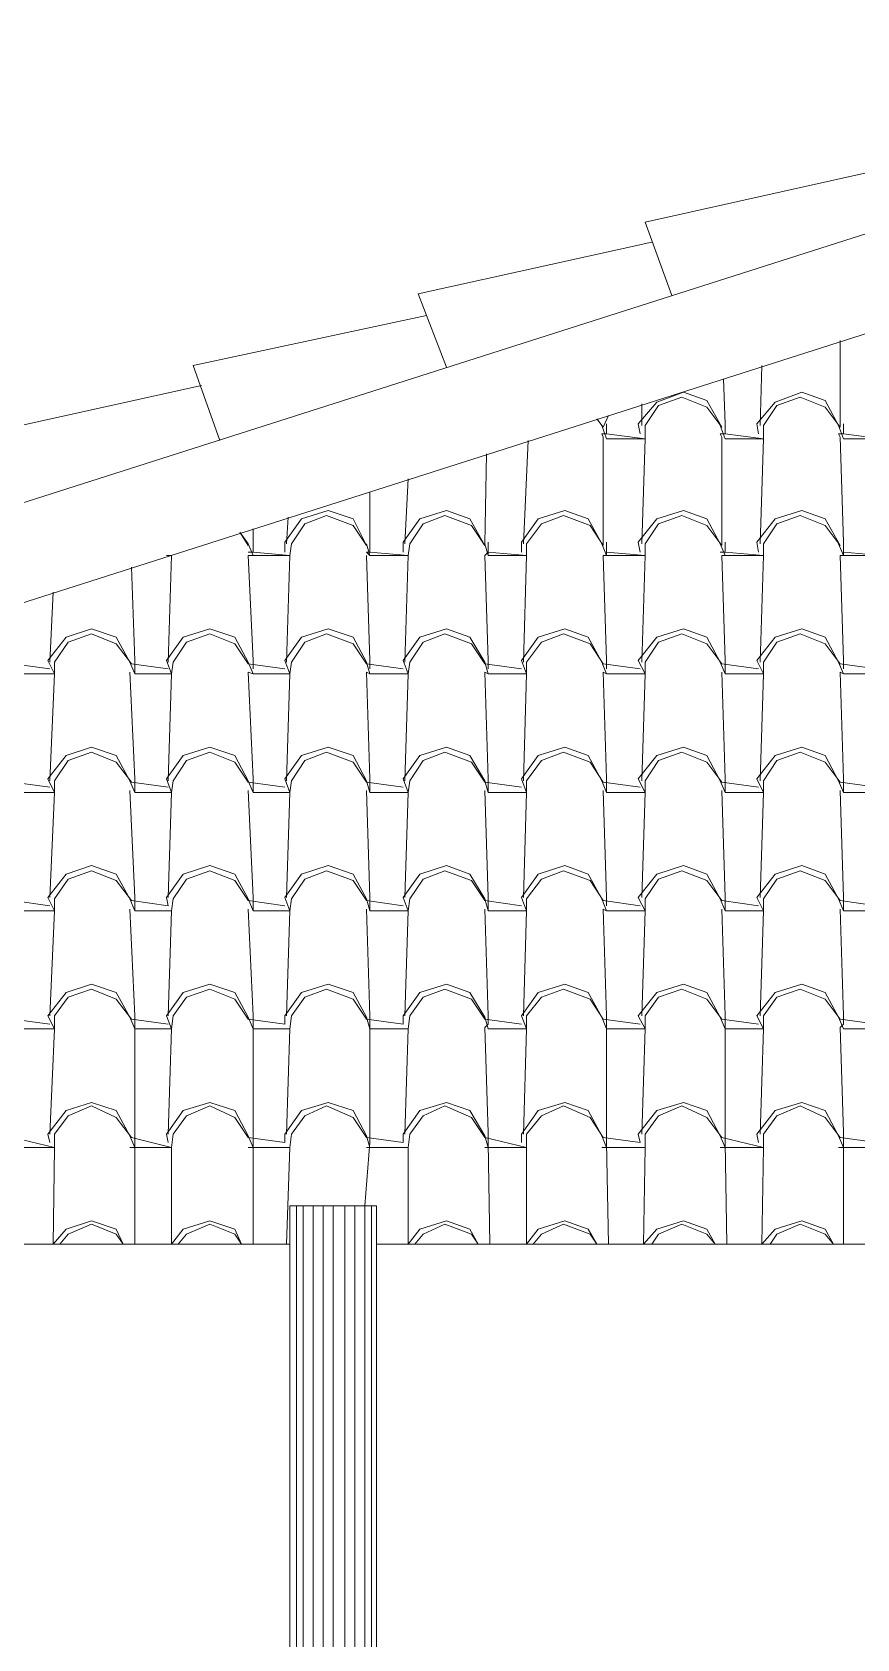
# Model space of a CAD drawing. Header units: millimetres. Extents: x -1532 to 6546, y -13476 to -9317.
# Drawn here: x 1296 to 1967, y -10626 to -9317 of the extents above; entities that cross this region are included whole.
import ezdxf

# ---------------------------------------------------------------- set-up
doc = ezdxf.new("R2010")
doc.units = ezdxf.units.MM
doc.layers.add('A-COB-___-___-EXI', color=250, linetype='Continuous', lineweight=25)
doc.layers.add('A-PIL-___-___-EXI', color=250, linetype='Continuous', lineweight=25)

msp = doc.modelspace()

# ---------------------------------------------------------------- linework, layer by layer
at = {"layer": 'A-COB-___-___-EXI', "color": 18, "lineweight": 9}
for p, q in [((1888.3, -9637.8), (1889.7, -9589)), ((1792, -9637.8), (1792, -9620.2)), ((1695.6, -9734.2), (1699.6, -9650)), ((1599.2, -9734.2), (1601.9, -9681.3)), ((1502.8, -9734.2), (1504.2, -9712.5)), ((1471.6, -9741), (1475.7, -9741)), ((1855.8, -9741), (1859.8, -9741)), ((1310.1, -9830.6), (1312.8, -9773.6)), ((1375.2, -10225.6), (1379.3, -10225.6)), ((1471.6, -10225.6), (1475.7, -10225.6)), ((1568, -10225.6), (1570.7, -10225.6)), ((1664.3, -10225.6), (1667.1, -10225.6)), ((1759.4, -10225.6), (1763.4, -10225.6)), ((1855.8, -10225.6), (1859.8, -10225.6)), ((1952.1, -10225.6), (1956.2, -10225.6)), ((3074.8, -10304.3), (1576.1, -10304.3))]:
    msp.add_line(p, q, dxfattribs=at)
at = {"layer": 'A-COB-___-___-EXI', "color": 18, "lineweight": 9, "flags": 128}
for points in [[(-33.8, -10074.9), (-223.9, -10115.7), (-202.2, -10176.7), (2288.8, -9381.3), (3814.6, -9381.3), (3813.2, -9317.5), (3620.5, -9333.8)], [(1816.4, -9531.9), (1794.7, -9472.2), (1983.4, -9430.1)], [(-202.2, -10176.7), (-202.2, -10258.2), (2301, -9458.6), (3802.4, -9458.6), (6305.5, -10258.2)], [(1633.1, -9590.3), (1610.1, -9530.6), (1800.1, -9488.5)], [(1448.5, -9650), (1426.8, -9589), (1616.8, -9548.2)], [(1953.5, -9568.6), (1953.5, -9639.2), (1941.3, -9622.9), (1920.9, -9614.8), (1901.9, -9621.5), (1891, -9637.8), (1891, -9648.7), (1859.8, -9644.6), (1859.8, -9636.5), (1858.5, -9599.8)], [(1265.3, -9708.4), (1243.5, -9647.3), (1433.6, -9605.3)], [(1790.6, -9644.6), (1789.2, -9636.5), (1804.2, -9618.8), (1825.9, -9610.7), (1844.9, -9617.5), (1857.1, -9639.2), (1844.9, -9622.9), (1824.5, -9614.8), (1805.5, -9621.5), (1794.7, -9637.8), (1794.7, -9648.7), (1792, -9734.2)], [(1887, -9644.6), (1885.6, -9636.5), (1900.5, -9618.8), (1922.3, -9610.7), (1941.3, -9617.5), (1952.1, -9637.8), (1956.2, -9648.7), (1987.4, -9648.7), (1956.2, -9644.6), (1956.2, -9636.5)], [(1764.8, -9629.7), (1760.7, -9639.2), (1755.3, -9632.4), (1759.4, -9637.8), (1763.4, -9648.7), (1794.7, -9648.7), (1763.4, -9644.6), (1763.4, -9636.5)], [(1855.8, -9637.8), (1859.8, -9648.7), (1891, -9648.7), (1888.3, -9734.2)], [(1667.1, -9732.9), (1667.1, -9741), (1698.3, -9743.7), (1698.3, -9734.2), (1710.5, -9717.9), (1728.2, -9711.1), (1749.9, -9719.3), (1760.7, -9735.6), (1760.7, -9647.3), (1759.4, -9644.6), (1763.4, -9644.6)], [(1763.4, -9732.9), (1763.4, -9741), (1794.7, -9743.7), (1794.7, -9734.2), (1805.5, -9717.9), (1824.5, -9711.1), (1844.9, -9719.3), (1857.1, -9735.6), (1857.1, -9647.3), (1855.8, -9644.6), (1859.8, -9644.6)], [(1952.1, -9734.2), (1956.2, -9743.7), (1987.4, -9743.7), (1956.2, -9741), (1956.2, -9732.9), (1953.5, -9647.3), (1952.1, -9644.6), (1956.2, -9644.6)], [(1665.7, -9660.9), (1664.3, -9734.2), (1667.1, -9743.7), (1698.3, -9743.7), (1695.6, -9830.6)], [(1597.8, -9741), (1597.8, -9732.9), (1611.4, -9713.8), (1633.1, -9707.1), (1652.1, -9713.8), (1664.3, -9735.6), (1653.5, -9719.3), (1631.8, -9711.1), (1614.1, -9717.9), (1603.3, -9734.2), (1601.9, -9743.7), (1570.7, -9741), (1570.7, -9732.9), (1570.7, -9692.1)], [(1501.5, -9741), (1501.5, -9732.9), (1515, -9713.8), (1536.7, -9707.1), (1557.1, -9713.8), (1568, -9735.6), (1557.1, -9719.3), (1535.4, -9711.1), (1517.7, -9717.9), (1506.9, -9734.2), (1505.5, -9743.7), (1475.7, -9741), (1475.7, -9732.9), (1475.7, -9722)], [(1694.2, -9741), (1694.2, -9732.9), (1707.8, -9713.8), (1729.5, -9707.1), (1748.5, -9713.8), (1759.4, -9734.2), (1763.4, -9743.7), (1794.7, -9743.7), (1792, -9830.6)], [(1790.6, -9741), (1789.2, -9732.9), (1804.2, -9713.8), (1825.9, -9707.1), (1844.9, -9713.8), (1855.8, -9734.2), (1859.8, -9743.7), (1891, -9743.7), (1859.8, -9741), (1859.8, -9732.9)], [(1887, -9741), (1885.6, -9732.9), (1900.5, -9713.8), (1922.3, -9707.1), (1941.3, -9713.8), (1953.5, -9735.6), (1941.3, -9719.3), (1920.9, -9711.1), (1901.9, -9717.9), (1891, -9734.2), (1891, -9743.7), (1888.3, -9830.6)], [(1471.6, -9735.6), (1464.8, -9724.7), (1471.6, -9734.2), (1475.7, -9743.7), (1505.5, -9743.7), (1502.8, -9830.6)], [(1475.7, -9836), (1475.7, -9829.2), (1471.6, -9743.7), (1475.7, -9743.7)], [(1568, -9734.2), (1570.7, -9743.7), (1601.9, -9743.7), (1599.2, -9830.6)], [(1570.7, -9743.7), (1568, -9741), (1570.7, -9741)], [(1570.7, -9836), (1570.7, -9829.2), (1568, -9743.7)], [(1667.1, -9836), (1667.1, -9829.2), (1664.3, -9743.7), (1667.1, -9741), (1667.1, -9743.7)], [(1763.4, -9836), (1763.4, -9829.2), (1760.7, -9743.7), (1763.4, -9743.7), (1763.4, -9741)], [(1859.8, -9840.1), (1859.8, -9836), (1859.8, -9829.2), (1857.1, -9743.7), (1859.8, -9743.7)], [(1956.2, -9836), (1956.2, -9829.2), (1953.5, -9743.7), (1956.2, -9743.7), (1956.2, -9741)], [(1379.3, -9840.1), (1379.3, -9836), (1379.3, -9829.2), (1376.6, -9753.2)], [(1282.9, -9840.1), (1314.1, -9840.1), (1308.7, -9829.2), (1323.6, -9810.2), (1344, -9803.4), (1364.3, -9810.2), (1375.2, -9830.6), (1379.3, -9840.1), (1409.1, -9840.1), (1405.1, -9829.2), (1418.6, -9810.2), (1440.4, -9803.4), (1460.7, -9810.2), (1471.6, -9830.6), (1475.7, -9840.1), (1505.5, -9840.1), (1501.5, -9829.2), (1515, -9810.2), (1536.7, -9803.4), (1557.1, -9810.2), (1568, -9830.6), (1570.7, -9840.1), (1601.9, -9840.1), (1597.8, -9829.2), (1611.4, -9810.2), (1633.1, -9803.4), (1652.1, -9810.2), (1664.3, -9830.6), (1667.1, -9840.1), (1698.3, -9840.1), (1694.2, -9829.2), (1707.8, -9810.2), (1729.5, -9803.4), (1748.5, -9810.2), (1759.4, -9830.6), (1763.4, -9840.1), (1794.7, -9840.1), (1789.2, -9829.2), (1804.2, -9810.2), (1825.9, -9803.4), (1844.9, -9810.2), (1855.8, -9830.6), (1859.8, -9840.1), (1891, -9840.1), (1885.6, -9829.2), (1900.5, -9810.2), (1922.3, -9803.4), (1941.3, -9810.2), (1952.1, -9830.6), (1956.2, -9840.1), (1987.4, -9840.1)], [(1406.4, -9836), (1376.6, -9831.9), (1364.3, -9815.7), (1344, -9807.5), (1325, -9814.3), (1314.1, -9830.6), (1314.1, -9840.1), (1310.1, -9927)], [(1501.5, -9836), (1471.6, -9831.9), (1460.7, -9815.7), (1440.4, -9807.5), (1421.4, -9814.3), (1410.5, -9830.6), (1409.1, -9840.1), (1406.4, -9927)], [(1597.8, -9836), (1568, -9831.9), (1557.1, -9815.7), (1535.4, -9807.5), (1517.7, -9814.3), (1506.9, -9830.6), (1505.5, -9840.1), (1502.8, -9927)], [(1694.2, -9836), (1664.3, -9831.9), (1653.5, -9815.7), (1631.8, -9807.5), (1614.1, -9814.3), (1603.3, -9830.6), (1601.9, -9840.1), (1599.2, -9927)], [(1790.6, -9836), (1760.7, -9831.9), (1749.9, -9815.7), (1728.2, -9807.5), (1710.5, -9814.3), (1698.3, -9830.6), (1698.3, -9840.1), (1695.6, -9927)], [(1887, -9836), (1857.1, -9831.9), (1844.9, -9815.7), (1824.5, -9807.5), (1805.5, -9814.3), (1794.7, -9830.6), (1794.7, -9840.1), (1792, -9927)], [(1983.4, -9836), (1953.5, -9831.9), (1941.3, -9815.7), (1920.9, -9807.5), (1901.9, -9814.3), (1891, -9830.6), (1891, -9840.1), (1888.3, -9927)], [(1310.1, -9836), (1280.2, -9831.9)], [(1379.3, -9936.5), (1379.3, -9932.4), (1379.3, -9925.6), (1375.2, -9838.7)], [(1475.7, -9936.5), (1475.7, -9932.4), (1475.7, -9925.6), (1471.6, -9838.7), (1475.7, -9840.1)], [(1570.7, -9936.5), (1570.7, -9932.4), (1570.7, -9925.6), (1568, -9838.7), (1570.7, -9840.1)], [(1667.1, -9936.5), (1667.1, -9932.4), (1667.1, -9925.6), (1664.3, -9838.7), (1667.1, -9840.1)], [(1763.4, -9936.5), (1763.4, -9932.4), (1763.4, -9925.6), (1760.7, -9838.7), (1763.4, -9840.1)], [(1859.8, -9936.5), (1859.8, -9932.4), (1859.8, -9925.6), (1857.1, -9838.7)], [(1956.2, -9936.5), (1956.2, -9932.4), (1956.2, -9925.6), (1953.5, -9838.7), (1956.2, -9840.1)], [(1310.1, -9932.4), (1280.2, -9928.3), (1268, -9912), (1247.6, -9903.9), (1228.6, -9910.7), (1217.7, -9927), (1217.7, -9936.5)], [(1987.4, -9936.5), (1956.2, -9936.5), (1952.1, -9927), (1941.3, -9906.6), (1922.3, -9899.8), (1900.5, -9906.6), (1885.6, -9925.6), (1891, -9936.5), (1859.8, -9936.5), (1855.8, -9927), (1844.9, -9906.6), (1825.9, -9899.8), (1804.2, -9906.6), (1789.2, -9925.6), (1794.7, -9936.5), (1763.4, -9936.5), (1759.4, -9927), (1748.5, -9906.6), (1729.5, -9899.8), (1707.8, -9906.6), (1694.2, -9925.6), (1698.3, -9936.5), (1667.1, -9936.5), (1664.3, -9927), (1652.1, -9906.6), (1633.1, -9899.8), (1611.4, -9906.6), (1597.8, -9925.6), (1601.9, -9936.5), (1570.7, -9936.5), (1568, -9927), (1557.1, -9906.6), (1536.7, -9899.8), (1515, -9906.6), (1501.5, -9925.6), (1505.5, -9936.5), (1475.7, -9936.5), (1471.6, -9927), (1460.7, -9906.6), (1440.4, -9899.8), (1418.6, -9906.6), (1405.1, -9925.6), (1409.1, -9936.5), (1379.3, -9936.5), (1375.2, -9927), (1364.3, -9906.6), (1344, -9899.8), (1323.6, -9906.6), (1308.7, -9925.6), (1314.1, -9936.5), (1282.9, -9936.5)], [(1406.4, -9932.4), (1376.6, -9928.3), (1364.3, -9912), (1344, -9903.9), (1325, -9910.7), (1314.1, -9927), (1314.1, -9936.5), (1310.1, -10022)], [(1501.5, -9932.4), (1471.6, -9928.3), (1460.7, -9912), (1440.4, -9903.9), (1421.4, -9910.7), (1410.5, -9927), (1409.1, -9936.5), (1406.4, -10022)], [(1597.8, -9932.4), (1568, -9928.3), (1557.1, -9912), (1535.4, -9903.9), (1517.7, -9910.7), (1506.9, -9927), (1505.5, -9936.5), (1502.8, -10022)], [(1694.2, -9932.4), (1664.3, -9928.3), (1653.5, -9912), (1631.8, -9903.9), (1614.1, -9910.7), (1603.3, -9927), (1601.9, -9936.5), (1599.2, -10022)], [(1790.6, -9932.4), (1760.7, -9928.3), (1749.9, -9912), (1728.2, -9903.9), (1710.5, -9910.7), (1698.3, -9927), (1698.3, -9936.5), (1695.6, -10022)], [(1887, -9932.4), (1857.1, -9928.3), (1844.9, -9912), (1824.5, -9903.9), (1805.5, -9910.7), (1794.7, -9927), (1794.7, -9936.5), (1792, -10022)], [(1983.4, -9932.4), (1953.5, -9928.3), (1941.3, -9912), (1920.9, -9903.9), (1901.9, -9910.7), (1891, -9927), (1891, -9936.5), (1888.3, -10022)], [(1379.3, -10032.9), (1379.3, -10028.8), (1379.3, -10022), (1375.2, -9935.1)], [(1475.7, -10032.9), (1475.7, -10028.8), (1475.7, -10022), (1471.6, -9935.1)], [(1570.7, -10032.9), (1570.7, -10028.8), (1570.7, -10022), (1568, -9935.1)], [(1667.1, -10032.9), (1667.1, -10028.8), (1667.1, -10022), (1664.3, -9935.1)], [(1763.4, -10028.8), (1763.4, -10022), (1760.7, -9935.1)], [(1859.8, -10032.9), (1859.8, -10028.8), (1859.8, -10022), (1857.1, -9935.1)], [(1956.2, -10032.9), (1956.2, -10028.8), (1956.2, -10022), (1953.5, -9935.1)], [(1310.1, -10028.8), (1280.2, -10024.7), (1268, -10008.4), (1247.6, -10000.3), (1228.6, -10007.1), (1217.7, -10023.3), (1217.7, -10032.9), (1213.7, -10118.4)], [(1282.9, -10032.9), (1314.1, -10032.9), (1308.7, -10022), (1323.6, -10003), (1344, -9996.2), (1364.3, -10003), (1375.2, -10023.3), (1379.3, -10032.9), (1409.1, -10032.9), (1406.4, -10118.4)], [(1888.3, -10118.4), (1891, -10032.9), (1859.8, -10032.9), (1855.8, -10023.3), (1844.9, -10003), (1825.9, -9996.2), (1804.2, -10003), (1789.2, -10022), (1794.7, -10032.9), (1763.4, -10032.9), (1759.4, -10023.3), (1748.5, -10003), (1729.5, -9996.2), (1707.8, -10003), (1694.2, -10022), (1698.3, -10032.9), (1667.1, -10032.9), (1664.3, -10023.3), (1652.1, -10003), (1633.1, -9996.2), (1611.4, -10003), (1597.8, -10022), (1601.9, -10032.9), (1570.7, -10032.9), (1568, -10023.3), (1557.1, -10003), (1536.7, -9996.2), (1515, -10003), (1501.5, -10022), (1505.5, -10032.9), (1475.7, -10032.9), (1471.6, -10023.3), (1460.7, -10003), (1440.4, -9996.2), (1418.6, -10003), (1405.1, -10022), (1406.4, -10028.8), (1376.6, -10024.7), (1364.3, -10008.4), (1344, -10000.3), (1325, -10007.1), (1314.1, -10023.3), (1314.1, -10032.9), (1310.1, -10118.4)], [(1501.5, -10028.8), (1471.6, -10024.7), (1460.7, -10008.4), (1440.4, -10000.3), (1421.4, -10007.1), (1410.5, -10023.3), (1409.1, -10032.9)], [(1597.8, -10028.8), (1568, -10024.7), (1557.1, -10008.4), (1535.4, -10000.3), (1517.7, -10007.1), (1506.9, -10023.3), (1505.5, -10032.9), (1502.8, -10118.4)], [(1694.2, -10028.8), (1664.3, -10024.7), (1653.5, -10008.4), (1631.8, -10000.3), (1614.1, -10007.1), (1603.3, -10023.3), (1601.9, -10032.9), (1599.2, -10118.4)], [(1790.6, -10028.8), (1760.7, -10024.7), (1749.9, -10008.4), (1728.2, -10000.3), (1710.5, -10007.1), (1698.3, -10023.3), (1698.3, -10032.9), (1695.6, -10118.4)], [(1887, -10028.8), (1857.1, -10024.7), (1844.9, -10008.4), (1824.5, -10000.3), (1805.5, -10007.1), (1794.7, -10023.3), (1794.7, -10032.9), (1792, -10118.4)], [(1983.4, -10028.8), (1953.5, -10024.7), (1941.3, -10008.4), (1920.9, -10000.3), (1901.9, -10007.1), (1891, -10023.3), (1891, -10032.9), (1885.6, -10022), (1900.5, -10003), (1922.3, -9996.2), (1941.3, -10003), (1952.1, -10023.3), (1956.2, -10032.9), (1987.4, -10032.9)], [(1379.3, -10304.3), (1379.3, -10221.5), (1379.3, -10213.4), (1379.3, -10129.2), (1379.3, -10125.2), (1379.3, -10118.4), (1375.2, -10031.5)], [(1475.7, -10304.3), (1475.7, -10221.5), (1475.7, -10213.4), (1475.7, -10129.2), (1475.7, -10125.2), (1475.7, -10118.4), (1471.6, -10031.5)], [(1668.4, -10304.3), (1667.1, -10221.5), (1667.1, -10213.4), (1664.3, -10127.9), (1667.1, -10125.2), (1667.1, -10118.4), (1664.3, -10031.5)], [(1764.8, -10304.3), (1763.4, -10221.5), (1763.4, -10213.4), (1763.4, -10129.2), (1763.4, -10125.2), (1763.4, -10118.4), (1760.7, -10031.5), (1763.4, -10032.9)], [(1861.2, -10304.3), (1859.8, -10221.5), (1859.8, -10213.4), (1859.8, -10129.2), (1859.8, -10125.2), (1859.8, -10118.4), (1857.1, -10031.5)], [(1956.2, -10304.3), (1956.2, -10221.5), (1956.2, -10213.4), (1953.5, -10127.9), (1956.2, -10125.2), (1956.2, -10118.4), (1953.5, -10031.5)], [(1282.9, -10129.2), (1314.1, -10129.2), (1308.7, -10118.4), (1323.6, -10099.4), (1344, -10092.6), (1364.3, -10099.4), (1375.2, -10119.7), (1379.3, -10129.2), (1409.1, -10129.2), (1405.1, -10118.4), (1418.6, -10099.4), (1440.4, -10092.6), (1460.7, -10099.4), (1471.6, -10119.7), (1475.7, -10129.2), (1505.5, -10129.2), (1502.8, -10214.8)], [(1406.4, -10125.2), (1376.6, -10121.1), (1364.3, -10104.8), (1344, -10096.7), (1325, -10103.4), (1314.1, -10118.4), (1314.1, -10129.2), (1310.1, -10214.8)], [(1599.2, -10214.8), (1601.9, -10129.2), (1570.7, -10129.2), (1568, -10119.7), (1557.1, -10099.4), (1536.7, -10092.6), (1515, -10099.4), (1501.5, -10118.4), (1501.5, -10125.2), (1471.6, -10121.1), (1460.7, -10104.8), (1440.4, -10096.7), (1421.4, -10103.4), (1410.5, -10118.4), (1409.1, -10129.2), (1406.4, -10214.8)], [(1695.6, -10214.8), (1698.3, -10129.2), (1667.1, -10129.2), (1664.3, -10119.7), (1652.1, -10099.4), (1633.1, -10092.6), (1611.4, -10099.4), (1597.8, -10118.4), (1597.8, -10125.2), (1568, -10121.1), (1557.1, -10104.8), (1535.4, -10096.7), (1517.7, -10103.4), (1506.9, -10118.4), (1505.5, -10129.2)], [(1694.2, -10125.2), (1664.3, -10121.1), (1653.5, -10104.8), (1631.8, -10096.7), (1614.1, -10103.4), (1603.3, -10118.4), (1601.9, -10129.2)], [(1790.6, -10125.2), (1760.7, -10121.1), (1749.9, -10104.8), (1728.2, -10096.7), (1710.5, -10103.4), (1698.3, -10118.4), (1698.3, -10129.2), (1694.2, -10118.4), (1707.8, -10099.4), (1729.5, -10092.6), (1748.5, -10099.4), (1759.4, -10119.7), (1763.4, -10129.2), (1794.7, -10129.2), (1789.2, -10118.4), (1804.2, -10099.4), (1825.9, -10092.6), (1844.9, -10099.4), (1855.8, -10119.7), (1859.8, -10129.2), (1891, -10129.2), (1888.3, -10214.8)], [(1887, -10125.2), (1857.1, -10121.1), (1844.9, -10104.8), (1824.5, -10096.7), (1805.5, -10103.4), (1794.7, -10118.4), (1794.7, -10129.2), (1792, -10214.8)], [(1983.4, -10125.2), (1953.5, -10121.1), (1941.3, -10104.8), (1920.9, -10096.7), (1901.9, -10103.4), (1891, -10118.4), (1891, -10129.2), (1885.6, -10118.4), (1900.5, -10099.4), (1922.3, -10092.6), (1941.3, -10099.4), (1952.1, -10119.7), (1956.2, -10129.2), (1987.4, -10129.2), (1982, -10118.4), (1996.9, -10099.4), (2017.3, -10092.6), (2037.7, -10099.4), (2048.5, -10119.7), (2052.6, -10129.2), (2083.8, -10129.2), (2079.7, -10214.8)], [(1310.1, -10125.2), (1280.2, -10121.1)], [(1213.7, -10221.5), (1212.3, -10214.8), (1227.2, -10195.7), (1247.6, -10189), (1268, -10195.7), (1278.8, -10216.1), (1282.9, -10225.6), (1314.1, -10225.6), (1280.2, -10217.5), (1268, -10201.2), (1247.6, -10191.7), (1228.6, -10199.8), (1217.7, -10214.8), (1217.7, -10225.6), (1216.4, -10304.3), (1227.2, -10292.1), (1247.6, -10285.3), (1268, -10292.1), (1273.4, -10304.3), (1268, -10296.2), (1247.6, -10288.1), (1228.6, -10296.2), (1223.2, -10304.3)], [(1310.1, -10221.5), (1308.7, -10214.8), (1323.6, -10195.7), (1344, -10189), (1364.3, -10195.7), (1375.2, -10216.1), (1379.3, -10225.6), (1409.1, -10225.6), (1409.1, -10304.3), (1418.6, -10292.1), (1440.4, -10285.3), (1460.7, -10292.1), (1466.2, -10304.3), (1460.7, -10296.2), (1440.4, -10288.1), (1421.4, -10296.2), (1414.6, -10304.3)], [(1318.2, -10304.3), (1325, -10296.2), (1344, -10288.1), (1364.3, -10296.2), (1369.8, -10304.3), (1364.3, -10292.1), (1344, -10285.3), (1323.6, -10292.1), (1312.8, -10304.3), (1314.1, -10225.6), (1314.1, -10214.8), (1325, -10199.8), (1344, -10191.7), (1364.3, -10201.2), (1376.6, -10217.5), (1409.1, -10225.6), (1410.5, -10214.8), (1421.4, -10199.8), (1440.4, -10191.7), (1460.7, -10201.2), (1471.6, -10217.5), (1501.5, -10221.5), (1501.5, -10214.8), (1515, -10195.7), (1536.7, -10189), (1557.1, -10195.7), (1568, -10216.1), (1570.7, -10225.6), (1601.9, -10225.6)], [(1406.4, -10221.5), (1405.1, -10214.8), (1418.6, -10195.7), (1440.4, -10189), (1460.7, -10195.7), (1471.6, -10216.1), (1475.7, -10225.6), (1505.5, -10225.6)], [(1502.8, -10304.3), (1505.5, -10225.6), (1506.9, -10214.8), (1517.7, -10199.8), (1535.4, -10191.7), (1557.1, -10201.2), (1568, -10217.5), (1597.8, -10221.5), (1597.8, -10214.8), (1611.4, -10195.7), (1633.1, -10189), (1652.1, -10195.7), (1664.3, -10216.1), (1667.1, -10225.6), (1698.3, -10225.6), (1664.3, -10217.5), (1653.5, -10201.2), (1631.8, -10191.7), (1614.1, -10199.8), (1603.3, -10214.8), (1601.9, -10225.6), (1601.9, -10304.3), (1611.4, -10292.1), (1633.1, -10285.3), (1652.1, -10292.1), (1658.9, -10304.3), (1653.5, -10296.2), (1631.8, -10288.1), (1614.1, -10296.2), (1607.3, -10304.3)], [(1694.2, -10221.5), (1694.2, -10214.8), (1707.8, -10195.7), (1729.5, -10189), (1748.5, -10195.7), (1759.4, -10216.1), (1763.4, -10225.6), (1794.7, -10225.6)], [(1703.7, -10304.3), (1710.5, -10296.2), (1728.2, -10288.1), (1749.9, -10296.2), (1755.3, -10304.3), (1748.5, -10292.1), (1729.5, -10285.3), (1707.8, -10292.1), (1698.3, -10304.3), (1698.3, -10225.6), (1698.3, -10214.8), (1710.5, -10199.8), (1728.2, -10191.7), (1749.9, -10201.2), (1760.7, -10217.5), (1790.6, -10221.5), (1789.2, -10214.8), (1804.2, -10195.7), (1825.9, -10189), (1844.9, -10195.7), (1855.8, -10216.1), (1859.8, -10225.6), (1891, -10225.6), (1857.1, -10217.5), (1844.9, -10201.2), (1824.5, -10191.7), (1805.5, -10199.8), (1794.7, -10214.8), (1794.7, -10225.6), (1793.3, -10304.3), (1804.2, -10292.1), (1825.9, -10285.3), (1844.9, -10292.1), (1851.7, -10304.3), (1844.9, -10296.2), (1824.5, -10288.1), (1805.5, -10296.2), (1800.1, -10304.3)], [(1887, -10221.5), (1885.6, -10214.8), (1900.5, -10195.7), (1922.3, -10189), (1941.3, -10195.7), (1952.1, -10216.1), (1956.2, -10225.6), (1987.4, -10225.6)], [(1896.5, -10304.3), (1901.9, -10296.2), (1920.9, -10288.1), (1941.3, -10296.2), (1948.1, -10304.3), (1941.3, -10292.1), (1922.3, -10285.3), (1900.5, -10292.1), (1889.7, -10304.3), (1891, -10225.6), (1891, -10214.8), (1901.9, -10199.8), (1920.9, -10191.7), (1941.3, -10201.2), (1953.5, -10217.5), (1983.4, -10221.5)], [(-202.2, -10258.2), (-202.2, -10304.3), (1505.5, -10304.3)]]:
    msp.add_lwpolyline(points, dxfattribs=at)
at = {"layer": 'A-COB-___-___-EXI', "color": 18, "lineweight": 9}
msp.add_lwpolyline([(1405.1, -9743.7), (1409.1, -9743.7), (1406.4, -9830.6)], dxfattribs=at)
at = {"layer": 'A-PIL-___-___-EXI', "color": 18, "lineweight": 9}
for p, q in [((1516.4, -12940.5), (1516.4, -10273.1)), ((1524.5, -12940.5), (1524.5, -10273.1)), ((1532.7, -12940.5), (1532.7, -10273.1)), ((1540.8, -12940.5), (1540.8, -10273.1)), ((1550.3, -12940.5), (1550.3, -10273.1)), ((1558.5, -12940.5), (1558.5, -10273.1))]:
    msp.add_line(p, q, dxfattribs=at)
at = {"layer": 'A-PIL-___-___-EXI', "color": 18, "lineweight": 9, "flags": 128}
for points in [[(1566.6, -12940.5), (1566.6, -10273.1), (1570.7, -10221.5), (1570.7, -10213.4), (1570.7, -10129.2), (1570.7, -10125.2), (1570.7, -10118.4), (1568, -10031.5)], [(1576.1, -12940.5), (1576.1, -10273.1), (1505.5, -10273.1), (1505.5, -12940.5)]]:
    msp.add_lwpolyline(points, dxfattribs=at)
for points in [[(1511, -10273.1), (1511, -12940.5)], [(1572, -10273.1), (1572, -12940.5)]]:
    msp.add_lwpolyline(points, close=True, dxfattribs=at)

doc.saveas('drawing.dxf')
